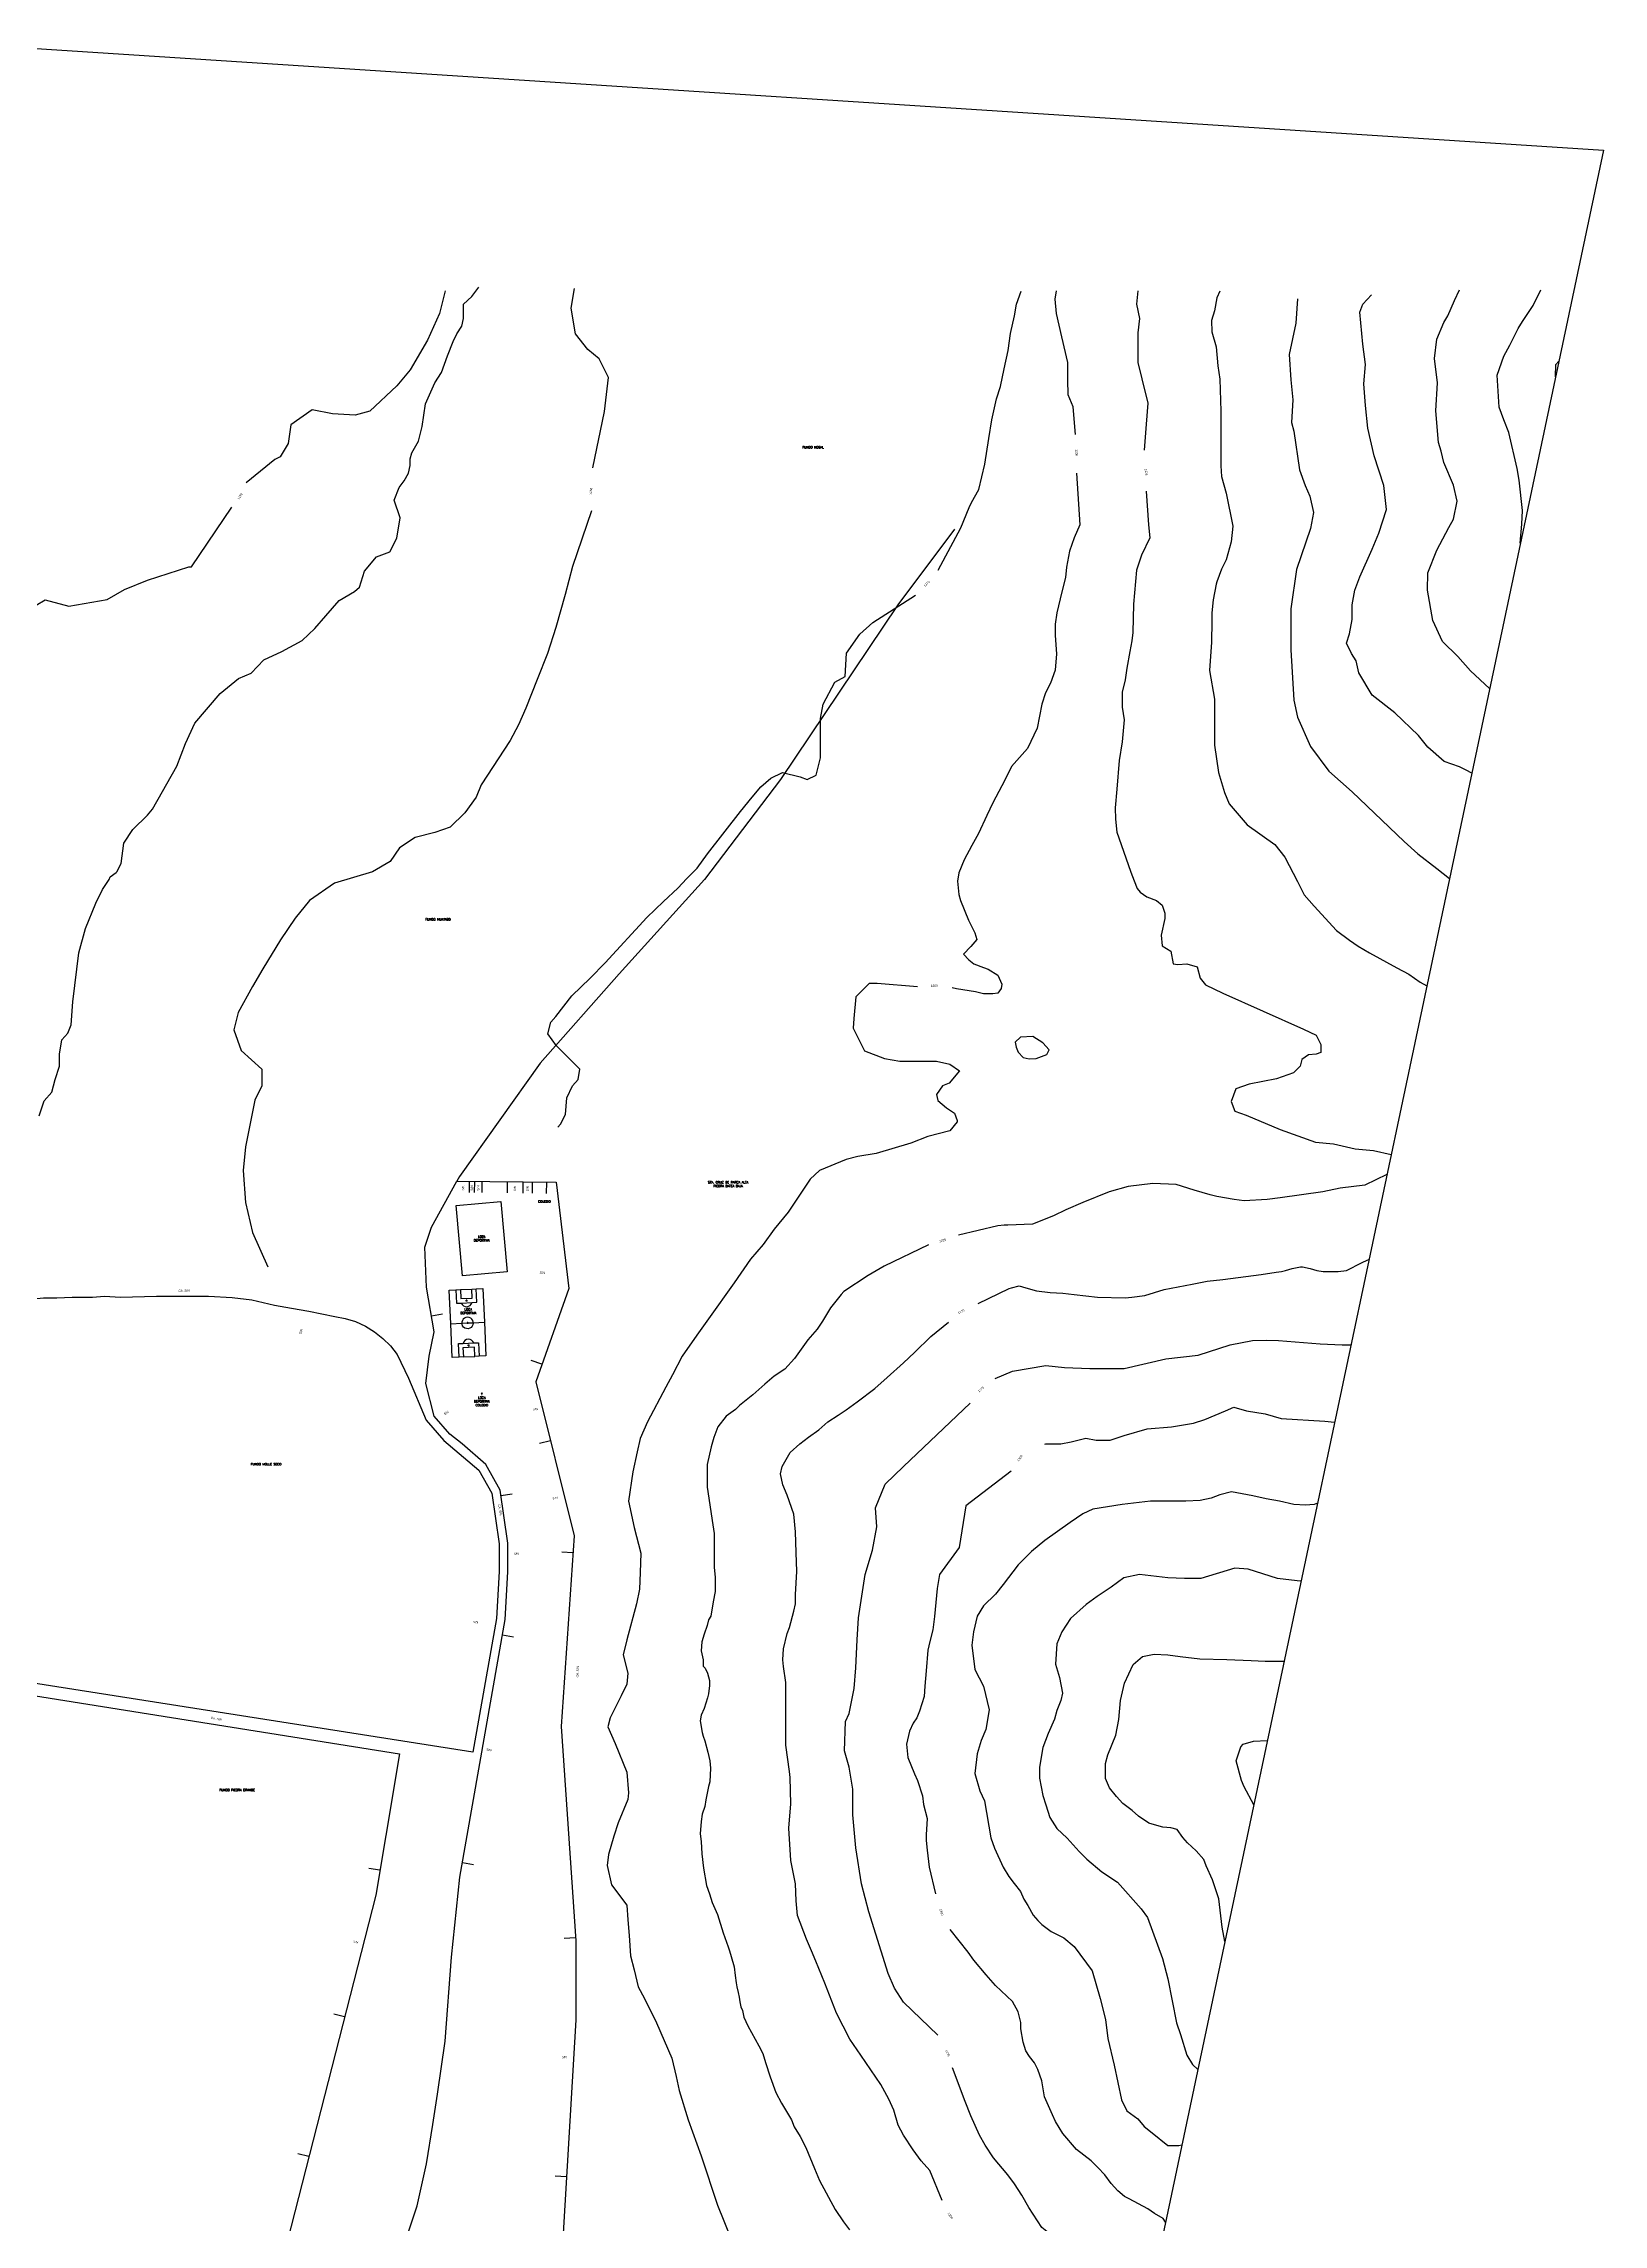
# Model space of a CAD drawing. Header units: inches. Extents: x 317537 to 321067, y 8681602 to 8686742.
# Drawn here: x 320373 to 321067, y 8685771 to 8686742 of the extents above; entities that cross this region are included whole.
import ezdxf
from ezdxf.enums import TextEntityAlignment as Align

# ---------------------------------------------------------------- set-up
doc = ezdxf.new("R2010")
doc.units = ezdxf.units.IN
doc.header["$MEASUREMENT"] = 0
for name, color, linetype in [('AVENIDAS', 56, 'Continuous'), ('CURVAS_DE_NIVEL', 8, 'Continuous'), ('CURVAS_DE_NIVEL_TEXT', 4, 'Continuous'), ('LIMITE_DISTRITO', 5, 'Continuous'), ('LOZA_DEPORTIVA', 8, 'Continuous'), ('MANZANAS', 5, 'Continuous'), ('MEDIANERAS', 1, 'Continuous'), ('NOM_CALLES', 7, 'Continuous'), ('NUM_LOTE', 8, 'Continuous'), ('RIOS_QUEBRADAS', 4, 'Continuous'), ('TOPONIMOS', 7, 'Continuous')]:
    doc.layers.add(name, color=color, linetype=linetype)
doc.styles.add('ANC_1_00', font='ROMANS.shx')
doc.styles.add('ROMANS', font='ROMANS.shx')

msp = doc.modelspace()

# ---------------------------------------------------------------- linework, layer by layer
at = {"layer": 'AVENIDAS'}
msp.add_lwpolyline([(320778.02, 8686525.57), (320752.75, 8686491.89), (320700.55, 8686414.26), (320666.68, 8686369.69), (320628.77, 8686327.69), (320593.57, 8686288.02), (320557.65, 8686237.44), (320556.56, 8686235.47)], dxfattribs=at)
at = {"layer": 'CURVAS_DE_NIVEL'}
for points in [[(320551.38, 8686631.77), (320548.84, 8686621.63), (320543.47, 8686609.7), (320535.71, 8686596.58), (320529.74, 8686589.43), (320517.81, 8686578.1), (320511.24, 8686576.31), (320501.1, 8686576.9), (320492.14, 8686578.69), (320482.6, 8686572.13), (320481.4, 8686563.78), (320477.82, 8686557.82), (320475.43, 8686556.63), (320462.66, 8686546.31)], [(320617.11, 8686552.92), (320622.2, 8686577.99), (320624.04, 8686593.18), (320619.89, 8686601.46), (320614.83, 8686605.6), (320609.3, 8686612.51), (320607.46, 8686624.01), (320608.84, 8686632.76)], [(320770.69, 8686507.45), (320780.87, 8686526.26), (320784.6, 8686535.31), (320785.66, 8686537.45), (320788.86, 8686543.3), (320791.53, 8686554.49), (320793.35, 8686565.97), (320794.67, 8686574.32), (320796.72, 8686583.7), (320798.48, 8686589.12), (320800.09, 8686597.04), (320801.85, 8686605.09), (320803.02, 8686612.71), (320804.78, 8686620.63), (320805.66, 8686625.75), (320807.71, 8686631.61)], [(320831.83, 8686567.78), (320830.83, 8686580.05), (320828.7, 8686585.38), (320828.43, 8686592.03), (320828.43, 8686599.75), (320825.77, 8686611.2), (320823.37, 8686621.59), (320822.84, 8686627.98), (320823.37, 8686631.71)], [(320859.61, 8686631.71), (320859.08, 8686625.85), (320860.41, 8686619.46), (320859.61, 8686613.07), (320859.61, 8686599.75), (320861.48, 8686592.56), (320864.14, 8686581.65), (320863.34, 8686572.33), (320862.44, 8686560.8)], [(320896.1, 8686631.6), (320894.76, 8686628.67), (320893.7, 8686622.82), (320892.37, 8686618.56), (320892.63, 8686613.5), (320894.5, 8686606.84), (320895.3, 8686598.32), (320896.1, 8686592.46), (320896.63, 8686578.08), (320896.63, 8686569.83), (320896.63, 8686553.85), (320896.9, 8686549.06), (320899.03, 8686541.6), (320901.96, 8686526.96), (320901.16, 8686520.03), (320899.03, 8686512.04), (320896.9, 8686507.78), (320894.77, 8686502.19), (320894.5, 8686501.13), (320893.17, 8686494.2), (320892.64, 8686488.34), (320892.64, 8686484.62), (320892.37, 8686475.3), (320891.57, 8686462.78), (320893.7, 8686450), (320893.7, 8686436.15), (320893.7, 8686429.5), (320895.57, 8686417.25), (320898.23, 8686408.46), (320900.37, 8686403.4), (320908.36, 8686394.08), (320920.62, 8686385.29), (320925.15, 8686379.7), (320930.75, 8686368.78), (320933.68, 8686362.93), (320938.21, 8686357.87), (320948.07, 8686346.95), (320953.93, 8686342.69), (320957.66, 8686340.03), (320962.72, 8686337.1), (320974.98, 8686330.44), (320980.31, 8686327.51), (320985.37, 8686324.05), (320988.26, 8686322.4)], [(320930.79, 8686628.16), (320929.97, 8686617.26), (320926.97, 8686603.35), (320927.79, 8686592.17), (320928.61, 8686583.17), (320928.06, 8686573.08), (320929.15, 8686569.27), (320931.61, 8686552.09), (320934.06, 8686545), (320936.25, 8686540.36), (320937.88, 8686533), (320936.52, 8686525.91), (320930.24, 8686507.64), (320927.79, 8686490.19), (320927.79, 8686471.92), (320929.15, 8686449.56), (320930.79, 8686441.93), (320936.52, 8686428.84), (320944.71, 8686417.93), (320955.08, 8686408.66), (320978.27, 8686386.58), (320984.28, 8686381.12), (320992.74, 8686374.58), (320998.35, 8686370.15)], [(321008.27, 8686417.09), (321005.79, 8686418.32), (321002.83, 8686419.8), (320995.94, 8686422.26), (320988.8, 8686428.66), (320984.61, 8686433.83), (320974.02, 8686443.91), (320963.93, 8686451.79), (320958.02, 8686461.63), (320956.79, 8686467.04), (320954.82, 8686470.24), (320952.6, 8686474.91), (320953.83, 8686479.1), (320955.06, 8686485.49), (320955.06, 8686491.89), (320956.29, 8686498.53), (320958.51, 8686504.44), (320963.93, 8686516.74), (320966.88, 8686523.87), (320970.33, 8686534.45), (320969.59, 8686541.1), (320969.1, 8686545.03), (320964.91, 8686558.32), (320961.96, 8686570.62), (320960.97, 8686580.71), (320960.23, 8686590.3), (320960.97, 8686598.91), (320959.74, 8686608.02), (320958.51, 8686622.29), (320959.74, 8686625.73), (320963.68, 8686629.92)], [(321016.2, 8686454.64), (321007.75, 8686462.61), (321002.09, 8686469.01), (320995.2, 8686475.65), (320991.01, 8686485), (320988.55, 8686498.53), (320988.79, 8686506.16), (320992.73, 8686516.25), (320998.15, 8686526.33), (321000.12, 8686530.02), (321001.84, 8686538.14), (321000.12, 8686545.28), (320995.93, 8686555.37), (320994.7, 8686560.29), (320993.47, 8686564.22), (320992.24, 8686578.25), (320992.98, 8686590.79), (320991.75, 8686601.62), (320992.73, 8686610.23), (320995.93, 8686617.61), (320997.66, 8686620.57), (321000.61, 8686627.45), (321002.83, 8686632.13)], [(321029.89, 8686519.4), (321030.65, 8686527.81), (321030.9, 8686533.96), (321029.42, 8686547.49), (321028.43, 8686552.66), (321024.74, 8686568.65), (321022.53, 8686574.31), (321020.56, 8686579.97), (321019.57, 8686594.24), (321022.52, 8686602.6), (321025.23, 8686607.52), (321028.93, 8686614.91), (321030.89, 8686618.11), (321033.6, 8686622.04), (321035.57, 8686625.24), (321039.02, 8686632.13)], [(321045.54, 8686593.46), (321045.67, 8686598.91), (321047.01, 8686600.45)], [(320832.33, 8686550.57), (320833.77, 8686527.59), (320831.37, 8686521.73), (320829.23, 8686515.88), (320827.9, 8686508.69), (320827.37, 8686504.16), (320825.77, 8686497.77), (320823.64, 8686488.45), (320822.84, 8686483.39), (320822.84, 8686478.33), (320823.37, 8686470.08), (320822.84, 8686462.89), (320820.71, 8686457.03), (320818.58, 8686452.77), (320816.98, 8686447.71), (320814.85, 8686437.06), (320810.58, 8686428), (320803.39, 8686420.01), (320800.46, 8686413.89), (320795.13, 8686403.77), (320792.46, 8686398.18), (320788.73, 8686390.19), (320785.8, 8686384.87), (320782.34, 8686378.48), (320779.94, 8686372.62), (320779.41, 8686368.89), (320779.94, 8686363.03), (320780.74, 8686360.37), (320784.2, 8686351.58), (320787.14, 8686345.99), (320787.94, 8686343.06), (320785.27, 8686339.86), (320782.07, 8686336.4), (320784.47, 8686334.01), (320786.6, 8686332.14), (320790.87, 8686330.55), (320793, 8686329.75), (320797.26, 8686327.08), (320799.13, 8686323.09), (320798.86, 8686321.23), (320797.26, 8686319.1), (320795.13, 8686318.83), (320790.87, 8686318.83), (320787.4, 8686319.63), (320778.88, 8686321), (320776.95, 8686321.48)], [(320863.28, 8686542.61), (320864.41, 8686527.59), (320864.94, 8686521.73), (320861.21, 8686514.01), (320859.08, 8686507.36), (320857.75, 8686492.18), (320857.48, 8686479.66), (320856.95, 8686475.93), (320856.15, 8686471.14), (320854.82, 8686463.69), (320854.02, 8686458.63), (320852.69, 8686453.03), (320852.69, 8686446.38), (320853.49, 8686440.78), (320852.69, 8686430.93), (320851.36, 8686422.68), (320850.29, 8686409.9), (320849.49, 8686401.64), (320849.76, 8686396.58), (320850.29, 8686390.72), (320856.42, 8686373.42), (320856.95, 8686371.82), (320859.35, 8686365.69), (320860.68, 8686364.1), (320863.61, 8686361.97), (320867.88, 8686360.37), (320870.54, 8686358.24), (320871.61, 8686354.78), (320871.61, 8686352.38), (320870.01, 8686344.92), (320870.54, 8686340.13), (320874.27, 8686337.73), (320875.34, 8686332.14), (320877.47, 8686331.88), (320881.47, 8686332.14), (320886, 8686330.81), (320887.33, 8686325.75), (320889.73, 8686322.82), (320897.46, 8686319.1), (320933.43, 8686303.12), (320939.03, 8686300.46), (320941.16, 8686296.2), (320941.16, 8686292.73), (320939.03, 8686291.93), (320935.57, 8686291.67), (320932.64, 8686289.54), (320931.84, 8686286.61), (320928.9, 8686283.68), (320921.44, 8686281.02), (320909.19, 8686278.62), (320903.32, 8686276.49), (320901.19, 8686270.9), (320902.79, 8686266.64), (320907.85, 8686264.77), (320923.04, 8686258.38), (320938.76, 8686252.79), (320946.76, 8686251.99), (320956.35, 8686249.86), (320964.61, 8686249.06), (320972.38, 8686247.24)], [(320369.25, 8686491.79), (320373.2, 8686494.17), (320383.76, 8686491.42), (320400.83, 8686494.26), (320408.6, 8686498.78), (320418.74, 8686502.96), (320437.24, 8686508.92), (320438.44, 8686508.92), (320456.31, 8686535.42)], [(320616.44, 8686533.76), (320607.92, 8686508.95), (320604.7, 8686496.52), (320600.55, 8686481.79), (320596.87, 8686470.28), (320592.26, 8686458.78), (320587.19, 8686445.89), (320583.97, 8686438.52), (320580.28, 8686431.62), (320567.39, 8686411.83), (320565.08, 8686406.3), (320560.02, 8686399.4), (320553.57, 8686392.96), (320546.66, 8686390.65), (320537.91, 8686388.35), (320531, 8686383.75), (320526.85, 8686377.77), (320519.02, 8686373.16), (320501.98, 8686368.1), (320490.93, 8686360.28), (320484.48, 8686352.45), (320478.03, 8686342.79), (320470.2, 8686329.9), (320465.59, 8686322.07), (320459.14, 8686310.57), (320457.3, 8686302.74), (320460.53, 8686293.54), (320465.13, 8686289.39), (320469.74, 8686285.25), (320469.74, 8686277.89), (320466.51, 8686271.44), (320462.37, 8686250.73), (320461.45, 8686240.14), (320462.37, 8686225.88), (320465.59, 8686212.53), (320472.33, 8686197.28)], [(320601.46, 8686259.53), (320602.67, 8686260.81), (320604.8, 8686265.07), (320605.51, 8686272.53), (320608, 8686277.85), (320610.49, 8686280.69), (320611.2, 8686285.31), (320607.65, 8686288.86), (320600.89, 8686295.61), (320596.98, 8686300.93), (320598.41, 8686306.26), (320600.54, 8686308.75), (320607.64, 8686317.98), (320615.82, 8686325.79), (320622.57, 8686332.54), (320641.05, 8686352.78), (320648.51, 8686359.88), (320654.91, 8686365.91), (320658.82, 8686370.18), (320663.44, 8686374.79), (320668.06, 8686381.18), (320682.72, 8686399.9), (320687.9, 8686406.37), (320691.78, 8686410.9), (320696.31, 8686414.78), (320701.5, 8686417.37), (320709.27, 8686415.43), (320712.5, 8686414.14), (320716.39, 8686416.08), (320718.33, 8686423.84), (320718.33, 8686432.9), (320718.33, 8686441.31), (320719.63, 8686447.79), (320724.81, 8686457.49), (320729.34, 8686460.08), (320729.99, 8686470.43), (320735.82, 8686478.85), (320741.65, 8686484.02), (320760.65, 8686496.25)], [(320761.63, 8686321.98), (320743.55, 8686323.44), (320740.07, 8686323.44), (320734.14, 8686317.52), (320733.27, 8686307.77), (320732.92, 8686303.59), (320737.98, 8686293.49), (320746.86, 8686290), (320753.66, 8686288.78), (320760.81, 8686288.78), (320770.05, 8686288.78), (320775.98, 8686287.56), (320780.33, 8686284.6), (320775.63, 8686279.03), (320772.66, 8686277.81), (320770.05, 8686273.98), (320770.57, 8686271.37), (320774.41, 8686268.06), (320778.07, 8686265.62), (320779.21, 8686262.46), (320779.21, 8686261.81), (320775.94, 8686257.88), (320766.12, 8686255.27), (320758.59, 8686252.32), (320743.2, 8686247.74), (320735.02, 8686246.43), (320729.78, 8686245.13), (320717.99, 8686240.22), (320713.74, 8686236.29), (320703.92, 8686221.58), (320697.7, 8686214.05), (320692.79, 8686207.18), (320687.22, 8686200.64), (320680.02, 8686190.17), (320668.57, 8686174.15), (320663.33, 8686166.95), (320656.78, 8686157.46), (320652.53, 8686149.29), (320649.58, 8686143.73), (320641.4, 8686128.35), (320638.12, 8686120.83), (320636.81, 8686114.94), (320634.85, 8686106.11), (320632.89, 8686093.03), (320635.51, 8686081.25), (320638.45, 8686069.8), (320638.12, 8686061.3), (320637.8, 8686053.78), (320636.49, 8686047.23), (320632.23, 8686031.21), (320630.6, 8686024.66), (320632.56, 8686016.49), (320632.23, 8686011.58), (320629.61, 8686006.35), (320627.65, 8686002.42), (320624.7, 8685996.53), (320623.72, 8685992.61), (320627, 8685985.09), (320632.23, 8685972.33), (320632.89, 8685963.17), (320632.56, 8685960.23), (320628.31, 8685949.76), (320626.34, 8685943.87), (320624.05, 8685935.7), (320623.4, 8685930.79), (320625.36, 8685922.28), (320632.24, 8685913.13), (320632.56, 8685906.58), (320633.22, 8685899.71), (320633.87, 8685890.56), (320635.51, 8685884.34), (320637.15, 8685876.82), (320640.09, 8685871.58), (320645.33, 8685860.79), (320652.21, 8685845.09), (320654.17, 8685836.91), (320655.48, 8685830.7), (320659.41, 8685817.61), (320665.3, 8685801.59), (320672.5, 8685779.67), (320678.4, 8685764.95)], [(320812.95, 8686299.84), (320807.41, 8686299.54), (320805.02, 8686297.3), (320805.47, 8686295.05), (320806.36, 8686292.81), (320808.61, 8686290.42), (320811.3, 8686289.82), (320814.45, 8686289.97), (320819.09, 8686291.76), (320820.13, 8686293.86), (320817.29, 8686297)], [(320817.29, 8686297), (320812.95, 8686299.84)], [(320970.52, 8686238.44), (320960.62, 8686233.62), (320949.69, 8686232.29), (320941.96, 8686230.69), (320923.04, 8686228.03), (320917.18, 8686227.23), (320907.05, 8686226.7), (320902.52, 8686227.23), (320894.8, 8686228.56), (320891.86, 8686229.36), (320884.67, 8686231.49), (320876.68, 8686233.88), (320866.28, 8686234.42), (320855.36, 8686233.09), (320846.83, 8686230.69), (320835.1, 8686225.9), (320827.64, 8686222.7), (320822.05, 8686220.04), (320812.72, 8686216.31), (320801.79, 8686215.78), (320800.2, 8686215.78), (320797.27, 8686215.51), (320779.83, 8686211.32)], [(320766.49, 8686207.11), (320746.71, 8686197.56), (320739.55, 8686193.39), (320728.82, 8686186.24), (320727.62, 8686185.05), (320722.85, 8686179.09), (320719.27, 8686173.13), (320716.89, 8686169.55), (320712.71, 8686164.78), (320706.75, 8686156.44), (320702.57, 8686151.67), (320697.8, 8686148.69), (320693.63, 8686145.12), (320688.26, 8686140.35), (320682.3, 8686135.58), (320680.51, 8686133.8), (320676.33, 8686130.82), (320672.75, 8686126.05), (320670.96, 8686121.28), (320669.77, 8686117.11), (320667.98, 8686109.36), (320667.98, 8686099.23), (320670.41, 8686082.41), (320671.09, 8686078.53), (320671.09, 8686068.95), (320671.09, 8686063.48), (320671.55, 8686059.14), (320671.55, 8686052.76), (320670.64, 8686048.2), (320669.5, 8686041.81), (320668.58, 8686040.22), (320667.9, 8686037.71), (320666.53, 8686033.83), (320665.62, 8686030.41), (320665.28, 8686026.42), (320666.19, 8686022.31), (320666.19, 8686019.58), (320667.1, 8686018.66), (320668.01, 8686016.38), (320668.93, 8686013.19), (320668.93, 8686010.91), (320668.47, 8686007.26), (320668.02, 8686005.44), (320666.54, 8686000.66), (320665.26, 8685997.73), (320664.88, 8685995.17), (320665.64, 8685990.07), (320666.15, 8685988.41), (320666.92, 8685986.37), (320668.2, 8685981.26), (320669.09, 8685977.44), (320669.48, 8685974.12), (320669.09, 8685968.12), (320668.58, 8685965.95), (320667.82, 8685962.25), (320667.3, 8685960.08), (320666.92, 8685957.14), (320665.64, 8685953.7), (320665.26, 8685950.38), (320664.88, 8685944.89), (320665.26, 8685941.45), (320665.58, 8685936.02), (320666.35, 8685929.64), (320667.63, 8685921.99), (320668.9, 8685918.16), (320670.18, 8685914.33), (320672.48, 8685908.97), (320675.03, 8685900.8), (320677.33, 8685894.68), (320677.84, 8685892.89), (320678.61, 8685890.34), (320679.89, 8685885.75), (320680.4, 8685881.92), (320680.91, 8685878.6), (320681.16, 8685876.81), (320681.68, 8685874.26), (320682.19, 8685872.22), (320682.44, 8685870.18), (320682.95, 8685867.88), (320683.72, 8685866.35), (320684.23, 8685863.29), (320686.02, 8685859.46), (320690.87, 8685850.52), (320692.66, 8685847.21), (320693.94, 8685843.12), (320695.98, 8685836.74), (320698.53, 8685829.85), (320701.09, 8685825), (320705.43, 8685817.6), (320706.71, 8685814.54), (320709.26, 8685810.2), (320711.82, 8685805.35), (320715.65, 8685795.91), (320717.95, 8685790.55), (320724.84, 8685777.78), (320728.68, 8685772.17), (320731.23, 8685768.6)], [(320788.6, 8686180.96), (320802.31, 8686187.71), (320803.37, 8686187.98), (320806.84, 8686188.78), (320809.77, 8686187.98), (320814.56, 8686186.65), (320820.69, 8686185.85), (320826.29, 8686185.58), (320831.35, 8686185.05), (320841.74, 8686183.72), (320854, 8686183.45), (320856.93, 8686183.72), (320862.8, 8686184.52), (320867.06, 8686185.85), (320871.32, 8686187.18), (320883.85, 8686189.58), (320890.51, 8686190.91), (320897.44, 8686191.71), (320914.49, 8686193.84), (320921.16, 8686194.9), (320923.55, 8686195.17), (320925.42, 8686195.7), (320928.35, 8686196.5), (320932.08, 8686197.3), (320932.88, 8686197.3), (320936.35, 8686196.5), (320939.28, 8686195.7), (320942.21, 8686195.17), (320945.67, 8686195.17), (320948.87, 8686195.17), (320952.6, 8686195.7), (320959.53, 8686199.16), (320961.66, 8686200.23), (320962.53, 8686200.63)], [(320772.6, 8685781.71), (320767.11, 8685795.04), (320763.18, 8685799.3), (320759.58, 8685804.2), (320755.32, 8685810.74), (320753.03, 8685815.32), (320751.07, 8685821.87), (320748.78, 8685826.77), (320745.18, 8685833.31), (320736.34, 8685846.4), (320731.43, 8685853.59), (320725.53, 8685865.04), (320720.29, 8685878.45), (320716.37, 8685888.27), (320714.4, 8685892.85), (320712.11, 8685898.08), (320708.18, 8685908.55), (320707.53, 8685915.09), (320707.2, 8685922.61), (320705.23, 8685933.08), (320704.25, 8685947.47), (320705.23, 8685958.26), (320704.91, 8685970.04), (320704.58, 8685972.66), (320702.94, 8685984.43), (320702.94, 8686003.73), (320702.94, 8686012.23), (320701.96, 8686019.43), (320701.63, 8686022.37), (320701.96, 8686027.28), (320703.6, 8686034.15), (320704.58, 8686036.77), (320706.54, 8686043.96), (320707.2, 8686047.23), (320707.2, 8686051.49), (320707.85, 8686061.63), (320707.52, 8686070.13), (320707.2, 8686079.29), (320706.54, 8686087.14), (320703.59, 8686095.64), (320701.63, 8686100.22), (320700.65, 8686105.13), (320701.3, 8686108.4), (320704.9, 8686114.62), (320709.16, 8686118.54), (320713.09, 8686121.48), (320717.67, 8686124.76), (320721.6, 8686128.35), (320726.18, 8686131.3), (320729.78, 8686133.59), (320734.69, 8686137.19), (320742.55, 8686143.07), (320748.11, 8686147.98), (320755.31, 8686154.52), (320760.23, 8686159.1), (320767.43, 8686166.3), (320775.38, 8686172.69)], [(320796.17, 8686147.61), (320803.88, 8686150.82), (320818.68, 8686153.36), (320827.01, 8686152.44), (320838.34, 8686151.97), (320853.61, 8686151.97), (320872.11, 8686156.36), (320886.45, 8686157.98), (320900.8, 8686162.61), (320910.74, 8686164.45), (320916.76, 8686164.69), (320922.31, 8686164.45), (320940.81, 8686163.07), (320950.53, 8686162.61), (320954.48, 8686162.52)], [(320770.6, 8685855.26), (320755.32, 8685869.95), (320751.39, 8685876.16), (320748.45, 8685882.71), (320739.94, 8685910.18), (320736.66, 8685922.61), (320734.04, 8685938.64), (320732.73, 8685953.36), (320732.73, 8685964.81), (320731.1, 8685974.62), (320729.13, 8685981.82), (320729.46, 8685994.9), (320731.09, 8685998.5), (320733.39, 8686009.62), (320734.04, 8686018.78), (320734.69, 8686031.21), (320735.35, 8686041.02), (320738.29, 8686060.32), (320741.57, 8686071.11), (320743.53, 8686081.58), (320742.88, 8686090.08), (320747.13, 8686100.55), (320755.32, 8686108.4), (320785.03, 8686136.63)], [(320818.25, 8686118.33), (320818.68, 8686118.46), (320825.39, 8686118.46), (320830.01, 8686119.38), (320836.49, 8686121), (320841.12, 8686120.08), (320847.36, 8686120.08), (320853.61, 8686122.16), (320863.79, 8686125.16), (320874.66, 8686126.09), (320884.37, 8686127.7), (320889.46, 8686129.32), (320898.71, 8686133.25), (320902.41, 8686134.87), (320907.97, 8686133.25), (320916.29, 8686131.86), (320923.46, 8686129.78), (320942.89, 8686128.63), (320947.22, 8686128.2)], [(320803.22, 8686106.31), (320783.07, 8686090.86), (320780.1, 8686072.34), (320771.36, 8686060.32), (320770.38, 8686054.1), (320769.07, 8686041.67), (320768.41, 8686035.79), (320767.1, 8686030.55), (320766.12, 8686026.63), (320765.47, 8686017.47), (320764.81, 8686010.6), (320764.48, 8686006.02), (320762.52, 8685999.48), (320761.21, 8685996.53), (320759.57, 8685994.24), (320757.94, 8685990.65), (320756.63, 8685984.76), (320757.28, 8685978.87), (320760.23, 8685971.68), (320761.54, 8685968.73), (320763.83, 8685961.86), (320764.16, 8685957.94), (320765.8, 8685951.72), (320765.47, 8685944.53), (320765.47, 8685941.91), (320765.8, 8685937.66), (320766.78, 8685930.13), (320769.56, 8685918.26)], [(320939.6, 8686092.14), (320938.13, 8686091.54), (320934.28, 8686091.19), (320929.02, 8686091.54), (320922.72, 8686092.94), (320916.76, 8686093.99), (320910.81, 8686095.39), (320901.35, 8686097.14), (320896.09, 8686095.74), (320892.24, 8686094.34), (320887.33, 8686093.29), (320881.03, 8686092.94), (320878.22, 8686092.94), (320873.32, 8686092.94), (320869.81, 8686092.94), (320865.26, 8686092.94), (320852.65, 8686091.54), (320839.68, 8686089.44), (320835.13, 8686087.34), (320829.52, 8686083.49), (320818.31, 8686075.43), (320812.36, 8686070.53), (320806.4, 8686064.58), (320799.74, 8686055.83), (320796.24, 8686051.63), (320790.99, 8686046.38), (320788.18, 8686041.82), (320786.43, 8686034.82), (320785.73, 8686028.87), (320787.13, 8686018.02), (320790.99, 8686010.67), (320793.44, 8686000.16), (320792.04, 8685991.41), (320789.94, 8685986.51), (320788.19, 8685980.56), (320787.13, 8685971.81), (320789.24, 8685964.11), (320791.34, 8685959.55), (320794.14, 8685943.1), (320795.89, 8685938.55), (320799.75, 8685930.15), (320802.2, 8685925.95), (320804.65, 8685922.79), (320807.46, 8685919.29), (320808.86, 8685915.79), (320810.61, 8685912.99), (320813.06, 8685908.79), (320815.16, 8685906.34), (320816.92, 8685904.59), (320821.12, 8685901.44), (320826.73, 8685898.64), (320831.28, 8685894.79), (320839.34, 8685883.94), (320842.84, 8685871.68), (320845.3, 8685862.23), (320846.35, 8685853.83), (320849.15, 8685841.92), (320852.3, 8685826.52), (320854.76, 8685821.62), (320859.66, 8685818.12), (320862.46, 8685814.62), (320865.97, 8685811.82), (320872.97, 8685806.21), (320877.88, 8685806.21), (320879.24, 8685806.49)], [(320932.24, 8686057.31), (320930.51, 8686057.53), (320921.75, 8686058.58), (320908.79, 8686062.78), (320902.83, 8686063.13), (320887.76, 8686058.58), (320880.41, 8686058.58), (320873.05, 8686058.93), (320860.44, 8686060.33), (320853.43, 8686058.93), (320847.82, 8686054.73), (320841.52, 8686050.53), (320836.61, 8686047.03), (320829.61, 8686040.73), (320825.75, 8686034.78), (320823.65, 8686029.52), (320822.95, 8686020.42), (320824.7, 8686014.47), (320826.1, 8686007.47), (320825.4, 8686004.32), (320823.65, 8685999.77), (320822.6, 8685995.92), (320819.8, 8685989.61), (320817.35, 8685983.31), (320815.94, 8685974.56), (320815.94, 8685969.66), (320817.35, 8685961.96), (320818.75, 8685957.76), (320820.5, 8685952.15), (320823.65, 8685947.25), (320828.21, 8685943.05), (320833.46, 8685937.1), (320836.97, 8685933.6), (320843.62, 8685928), (320850.63, 8685923.45), (320861.14, 8685911.54), (320863.94, 8685907.69), (320870.6, 8685889.49), (320873.05, 8685880.39), (320876.91, 8685860.78), (320878.66, 8685855.53), (320881.46, 8685846.43), (320883.92, 8685842.23), (320886.33, 8685840.03)], [(320898.36, 8685896.93), (320897.12, 8685903.43), (320895.72, 8685916.04), (320892.91, 8685924.44), (320890.11, 8685930.74), (320889.06, 8685933.54), (320885.56, 8685937.39), (320881.7, 8685940.89), (320879.6, 8685943.34), (320877.15, 8685946.84), (320874.34, 8685947.54), (320870.84, 8685947.89), (320866.99, 8685948.94), (320864.53, 8685949.64), (320859.98, 8685952.79), (320857.18, 8685955.25), (320852.97, 8685958.4), (320850.17, 8685961.55), (320847.02, 8685965.4), (320845.26, 8685969.6), (320845.26, 8685976.25), (320846.31, 8685980.1), (320849.82, 8685988.85), (320851.22, 8685995.86), (320851.92, 8686004.26), (320853.67, 8686011.96), (320857.52, 8686020.36), (320861.73, 8686023.86), (320866.98, 8686024.91), (320872.94, 8686024.56), (320878.55, 8686023.86), (320887.3, 8686022.81), (320899.22, 8686022.46), (320910.08, 8686022.11), (320916.38, 8686021.76), (320924.73, 8686021.76)], [(320911.22, 8685957.81), (320906.92, 8685965.86), (320905.86, 8685968.66), (320903.41, 8685977.41), (320905.51, 8685983.71), (320906.56, 8685984.76), (320911.12, 8685986.16), (320917.26, 8685986.42)], [(320871.96, 8685772), (320870.92, 8685773.7), (320867.13, 8685775.97), (320864.1, 8685777.98), (320855.77, 8685782.52), (320853.75, 8685783.53), (320850.72, 8685786.05), (320847.7, 8685789.33), (320844.92, 8685793.12), (320841.89, 8685796.39), (320838.86, 8685799.42), (320832.3, 8685804.46), (320826.24, 8685811.53), (320822.96, 8685816.82), (320821.7, 8685819.85), (320818.17, 8685827.92), (320816.9, 8685834.98), (320815.14, 8685840.03), (320813.62, 8685843.05), (320811.35, 8685845.83), (320809.84, 8685848.35), (320808.57, 8685852.13), (320807.56, 8685858.18), (320807.56, 8685860.96), (320806.3, 8685865.75), (320803.78, 8685870.29), (320796.21, 8685877.35), (320792.17, 8685882.14), (320786.62, 8685888.7), (320784.09, 8685892.23), (320776.17, 8685902.38)], [(320861.05, 8685720.38), (320856.74, 8685725.34), (320854.22, 8685728.36), (320851.19, 8685732.4), (320849.93, 8685735.93), (320849.17, 8685741.23), (320847.4, 8685748.03), (320843.11, 8685752.32), (320839.07, 8685754.34), (320831.25, 8685759.13), (320825.44, 8685763.42), (320820.65, 8685766.7), (320816.86, 8685769.72), (320811.06, 8685778.55), (320808.03, 8685784.1), (320804.75, 8685789.14), (320801.72, 8685793.18), (320795.41, 8685800.74), (320791.62, 8685806.29), (320789.1, 8685810.83), (320785.31, 8685819.41), (320782.79, 8685825.71), (320777.21, 8685840.74)]]:
    msp.add_lwpolyline(points, dxfattribs=at)
at = {"layer": 'LIMITE_DISTRITO'}
msp.add_lwpolyline([(319039.17, 8684737.96), (319583.31, 8685296.94), (319651.63, 8685519.58), (320139.63, 8686713.33), (320334.84, 8686741.75), (321066.88, 8686694.38), (320832.65, 8685585.9), (320412.98, 8684524.79)], dxfattribs=at)
at = {"layer": 'LOZA_DEPORTIVA'}
for points in [[(320576.04, 8686226.44), (320578.85, 8686195.13), (320558.95, 8686193.34), (320556.15, 8686224.53)], [(320556.15, 8686224.53), (320576.04, 8686226.44)], [(320559.42, 8686157.21), (320557.47, 8686157.12), (320554.47, 8686156.98), (320553.79, 8686171.97), (320553.12, 8686186.95), (320556.12, 8686187.09), (320558.06, 8686187.18), (320563.16, 8686187.41), (320565.11, 8686187.49), (320568.1, 8686187.63), (320568.78, 8686172.64), (320569.46, 8686157.66), (320566.46, 8686157.52), (320564.51, 8686157.44)], [(320556.12, 8686187.09), (320556.39, 8686181.09), (320558.43, 8686181.19), (320563.26, 8686181.4), (320565.38, 8686181.5), (320565.11, 8686187.49)], [(320558.06, 8686187.18), (320558.25, 8686183.13), (320563.34, 8686183.36), (320563.16, 8686187.41)], [(320558.43, 8686181.19), (320558.83, 8686180.5), (320559.42, 8686179.97), (320560.14, 8686179.65), (320560.92, 8686179.56), (320561.7, 8686179.72), (320562.39, 8686180.11), (320562.93, 8686180.69), (320563.26, 8686181.4)], [(320561.01, 8686182.13), (320560.96, 8686182.08), (320560.91, 8686182.06), (320560.84, 8686182.05), (320560.78, 8686182.05), (320560.72, 8686182.08), (320560.67, 8686182.12), (320560.64, 8686182.17), (320560.62, 8686182.23), (320560.61, 8686182.3), (320560.63, 8686182.36), (320560.66, 8686182.41)], [(320561.01, 8686182.13), (320561.04, 8686182.18), (320561.06, 8686182.24), (320561.06, 8686182.31), (320561.04, 8686182.37), (320561, 8686182.42), (320560.95, 8686182.46), (320560.89, 8686182.49), (320560.83, 8686182.5), (320560.77, 8686182.48), (320560.71, 8686182.46), (320560.66, 8686182.41)], [(320560.66, 8686182.41), (320561.01, 8686182.13)], [(320553.79, 8686171.97), (320558.76, 8686172.19)], [(320563.81, 8686172.42), (320563.81, 8686172.67), (320563.61, 8686173.36), (320563.21, 8686173.98), (320562.67, 8686174.45), (320562.01, 8686174.75), (320561.29, 8686174.86), (320560.57, 8686174.75), (320559.91, 8686174.45), (320559.36, 8686173.98), (320558.97, 8686173.36), (320558.76, 8686172.67), (320558.76, 8686172.19)], [(320563.81, 8686172.42), (320563.83, 8686172.17), (320563.69, 8686171.46), (320563.36, 8686170.82), (320562.85, 8686170.29), (320562.22, 8686169.93), (320561.52, 8686169.77), (320560.79, 8686169.8), (320560.11, 8686170.04), (320559.52, 8686170.47), (320559.07, 8686171.04), (320558.81, 8686171.72), (320558.76, 8686172.19)], [(320558.76, 8686172.19), (320561.29, 8686172.31)], [(320561.45, 8686172.46), (320561.39, 8686172.5), (320561.32, 8686172.53), (320561.25, 8686172.53), (320561.19, 8686172.51), (320561.13, 8686172.47), (320561.09, 8686172.41), (320561.07, 8686172.34), (320561.06, 8686172.3), (320561.06, 8686172.27), (320561.09, 8686172.21), (320561.13, 8686172.15)], [(320561.45, 8686172.46), (320561.49, 8686172.41), (320561.51, 8686172.34), (320561.51, 8686172.27), (320561.49, 8686172.2), (320561.44, 8686172.14), (320561.39, 8686172.1), (320561.32, 8686172.08), (320561.27, 8686172.08), (320561.25, 8686172.08), (320561.18, 8686172.11), (320561.13, 8686172.15)], [(320561.13, 8686172.15), (320561.29, 8686172.31)], [(320561.29, 8686172.31), (320561.45, 8686172.46)], [(320561.29, 8686172.31), (320563.81, 8686172.42)], [(320563.81, 8686172.42), (320568.78, 8686172.64)], [(320557.47, 8686157.12), (320557.2, 8686163.11), (320559.25, 8686163.2), (320564.07, 8686163.42), (320566.19, 8686163.52), (320566.46, 8686157.52)], [(320564.51, 8686157.44), (320564.33, 8686161.48), (320559.23, 8686161.25), (320559.42, 8686157.21)], [(320564.07, 8686163.42), (320563.67, 8686164.1), (320563.09, 8686164.63), (320562.37, 8686164.96), (320561.58, 8686165.04), (320560.81, 8686164.89), (320560.12, 8686164.5), (320559.58, 8686163.92), (320559.25, 8686163.2)], [(320561.58, 8686162.18), (320561.54, 8686162.23), (320561.52, 8686162.29), (320561.51, 8686162.36), (320561.53, 8686162.42), (320561.56, 8686162.48), (320561.6, 8686162.52), (320561.66, 8686162.55), (320561.72, 8686162.57), (320561.79, 8686162.56), (320561.85, 8686162.54), (320561.9, 8686162.5)], [(320561.58, 8686162.18), (320561.9, 8686162.5)], [(320561.58, 8686162.18), (320561.63, 8686162.14), (320561.69, 8686162.12), (320561.75, 8686162.12), (320561.81, 8686162.13), (320561.87, 8686162.16), (320561.92, 8686162.2), (320561.95, 8686162.26), (320561.96, 8686162.32), (320561.96, 8686162.39), (320561.94, 8686162.45), (320561.9, 8686162.5)], [(320559.42, 8686157.21), (320564.51, 8686157.44)]]:
    msp.add_lwpolyline(points, dxfattribs=at)
at = {"layer": 'MANZANAS'}
for points in [[(320532.58, 8685760.66), (320538.8, 8685779.32), (320542.98, 8685798.1), (320545.87, 8685815.48), (320547.94, 8685829.08), (320551.24, 8685852.63), (320554.13, 8685890.07), (320557.8, 8685925.62), (320577.96, 8686040.28), (320579.21, 8686061.56), (320579.21, 8686074.28), (320575.77, 8686097.85), (320569.34, 8686109.32), (320558.9, 8686118.45), (320553.36, 8686122.8), (320546.39, 8686130.87), (320542.69, 8686145.3), (320544.22, 8686157.57), (320546.39, 8686168.4), (320543.02, 8686188.17), (320542.24, 8686206.1), (320545.19, 8686214.95), (320556.56, 8686235.47), (320600.67, 8686234.94), (320606.29, 8686187.71), (320591.6, 8686146.11), (320608.74, 8686077.6), (320602.87, 8685992.66), (320609.41, 8685897.24), (320609.41, 8685862.17), (320602.88, 8685752.07)], [(320366.66, 8686182.96), (320372.58, 8686183.5), (320378.37, 8686183.5), (320385.33, 8686183.85), (320394.25, 8686183.85), (320399.6, 8686184.3), (320406.73, 8686183.85), (320422.78, 8686184.3), (320445.96, 8686184.3), (320456.55, 8686183.6), (320465.32, 8686182.54), (320475.38, 8686180.29), (320482.96, 8686178.96), (320490.59, 8686177.49), (320502.14, 8686175.25), (320506.85, 8686174.35), (320511.41, 8686172.9), (320515.77, 8686170.92), (320519.87, 8686168.43), (320523.63, 8686165.46), (320527.02, 8686162.07), (320529.97, 8686158.3), (320535, 8686147.74), (320542.87, 8686129.03), (320550.68, 8686119.99), (320566.3, 8686106.85), (320572.06, 8686096.58), (320575.34, 8686074), (320575.34, 8686061.68), (320574.11, 8686040.73), (320563.67, 8685981.34), (320300.83, 8686022.53)], [(320297.19, 8686017.7), (320531.03, 8685980.58), (320524.87, 8685944.14), (320520.39, 8685917.6), (320469.66, 8685719.28), (320466.2, 8685705.77), (320460.01, 8685697.69), (320451.96, 8685686.96), (320426.26, 8685650.12), (320402.93, 8685619.47), (320390.66, 8685605.43), (320383.62, 8685597.94), (320367.11, 8685582.04)]]:
    msp.add_lwpolyline(points, dxfattribs=at)
at = {"layer": 'MEDIANERAS'}
for points in [[(320562.01, 8686235.4), (320561.95, 8686230.4)], [(320564.32, 8686235.37), (320564.26, 8686230.37)], [(320567.67, 8686235.33), (320567.61, 8686230.33)], [(320578.9, 8686235.2), (320578.84, 8686230.2)], [(320585.87, 8686235.12), (320585.81, 8686230.12)], [(320590.09, 8686235.07), (320590.03, 8686230.07)], [(320596.37, 8686234.99), (320596.31, 8686229.99)], [(320545.17, 8686175.55), (320550.1, 8686176.39)], [(320594.38, 8686153.98), (320589.66, 8686155.65)], [(320598.15, 8686119.91), (320593.3, 8686118.7)], [(320576.12, 8686095.49), (320581.07, 8686096.21)], [(320608.21, 8686069.97), (320603.22, 8686070.32)], [(320576.77, 8686033.54), (320581.69, 8686032.67)], [(320522.26, 8685928.7), (320517.33, 8685929.54)], [(320558.96, 8685932.17), (320563.88, 8685931.3)], [(320609.31, 8685898.66), (320604.32, 8685898.32)], [(320506.53, 8685863.43), (320501.68, 8685864.67)], [(320490.63, 8685801.27), (320485.79, 8685802.51)], [(320605.26, 8685792.22), (320600.27, 8685792.52)]]:
    msp.add_lwpolyline(points, dxfattribs=at)
at = {"layer": 'RIOS_QUEBRADAS'}
msp.add_lwpolyline([(320370.58, 8686264.46), (320372.84, 8686271.23), (320376.22, 8686274.99), (320377.73, 8686280.63), (320379.61, 8686286.64), (320379.61, 8686291.91), (320380.74, 8686298.3), (320383.37, 8686301.31), (320384.88, 8686305.07), (320385.63, 8686315.22), (320388.26, 8686337.03), (320391.27, 8686347.93), (320395.79, 8686359.21), (320398.8, 8686365.22), (320401.81, 8686369.74), (320402.18, 8686370.86), (320404.82, 8686372.74), (320405.19, 8686373.12), (320407.07, 8686376.88), (320408.2, 8686385.9), (320412.34, 8686391.92), (320418.74, 8686398.31), (320421, 8686400.94), (320431.91, 8686420.12), (320435.67, 8686430.27), (320439.81, 8686439.29), (320451.1, 8686452.45), (320459.37, 8686459.22), (320465.02, 8686461.47), (320470.66, 8686467.49), (320478.56, 8686471.25), (320487.59, 8686476.14), (320493.24, 8686481.4), (320498.13, 8686487.04), (320504.15, 8686493.81), (320510.92, 8686497.94), (320513.18, 8686499.82), (320515.43, 8686506.97), (320520.7, 8686513.36), (320526.72, 8686515.61), (320529.73, 8686521.63), (320531.24, 8686530.65), (320528.6, 8686538.55), (320530.86, 8686544.19), (320533.12, 8686547.2), (320535, 8686550.58), (320535.75, 8686553.97), (320535.75, 8686556.97), (320536.5, 8686559.6), (320539.51, 8686564.87), (320541.02, 8686571.26), (320542.52, 8686581.41), (320546.66, 8686590.81), (320549.67, 8686595.32), (320552.31, 8686602.84), (320554.94, 8686609.23), (320556.44, 8686612.62), (320558.7, 8686616), (320559.45, 8686619.38), (320559.45, 8686625.78), (320563.22, 8686629.16), (320566.23, 8686633.3)], dxfattribs=at)

# ---------------------------------------------------------------- texts
at = {"layer": 'CURVAS_DE_NIVEL_TEXT'}
for s, rotation, p in [('1200', 272.62806, (320832.36, 8686559.64)), ('1225', 278.64509, (320863.38, 8686551.02)), ('1150', 58.02487, (320459.94, 8686540.23)), ('1150', 84.65448, (320616.18, 8686542.52)), ('1175', 44.28771, (320765.7, 8686501.32)), ('1200', 0.00054, (320769.04, 8686322.4)), ('1225', 15.53257, (320772.76, 8686209.03)), ('1250', 26.87858, (320780.99, 8686177.38)), ('1275', 42.05309, (320789.75, 8686142.75)), ('1300', 54.14144, (320807.14, 8686112.14)), ('1300', 287.8326, (320772.24, 8685910.08)), ('1275', 295.99269, (320774.91, 8685847.26)), ('1250', 306.50091, (320776.2, 8685774.94))]:
    msp.add_text(s, height=1, rotation=rotation, dxfattribs=at).set_placement(p, align=Align.MIDDLE)
at = {"layer": 'NOM_CALLES'}
for rotation, p in [(2.17136, (320435.04, 8686186.72)), (278.34343, (320575.71, 8686089.13)), (87.31939, (320610.21, 8686017.05)), (349.46278, (320449.44, 8685996.17))]:
    msp.add_text('CA. S/N', height=1, rotation=rotation, dxfattribs=at).set_placement(p, align=Align.MIDDLE)
at = {"layer": 'NUM_LOTE'}
for rotation, p in [(89.31973, (320559.25, 8686232.43)), (89.31973, (320563.13, 8686232.39)), (89.31973, (320565.96, 8686232.35)), (89.31973, (320582.35, 8686232.16)), (89.31973, (320587.95, 8686232.09)), (355.55394, (320594.53, 8686194.7)), (72.83845, (320487.07, 8686168.46)), (34.93691, (320551.78, 8686132.27)), (6.32398, (320591.41, 8686133.95)), (11.38895, (320600.24, 8686094.35)), (0.60078, (320582.93, 8686069.63)), (355.83961, (320564.87, 8686039.18)), (350.03173, (320570.82, 8685982.33)), (346.44806, (320511.48, 8685896.77)), (357.82071, (320604.29, 8685845.55))]:
    msp.add_text('S/N', height=1, rotation=rotation, dxfattribs=at).set_placement(p, align=Align.MIDDLE)
at = {"layer": 'TOPONIMOS', "char_height": 1, "attachment_point": 5}
for s, insert, width, style in [('FUNDO NOGAL', (320715.12, 8686562.1), 253.7091, 'ANC_1_00'), ('FUNDO HUAYABO', (320548.14, 8686351.94), 298.1105, 'ANC_1_00'), ('STA. CRUZ DE PARCA ALTA\\PPIEDRA BATEA BAJA', (320677.29, 8686234.09), 498.8634, 'ANC_1_00'), ('LOZA \\PDEPORTIVA', (320567.55, 8686209.87), 1, 'ROMANS'), ('FUNDO MOLLE SECO', (320471.6, 8686109.45), 367.6414, 'ANC_1_00'), ('FUNDO PIEDRA GRANDE', (320458.73, 8685964.43), 424.6787, 'ANC_1_00')]:
    msp.add_mtext(s, dxfattribs=dict(at, insert=insert, width=width, style=style))
at = {"layer": 'TOPONIMOS', "char_height": 1, "width": 1, "attachment_point": 5, "rotation": 0.00054, "style": 'ROMANS'}
for s, insert in [('COLEGIO', (320595.48, 8686226.38)), (' LOZA DEPORTIVA', (320561.61, 8686177.55)), ('Y LOZA DEPORTIVA\\PCOLEGIO', (320567.64, 8686138.22))]:
    msp.add_mtext(s, dxfattribs=dict(at, insert=insert))

doc.saveas('drawing.dxf')
